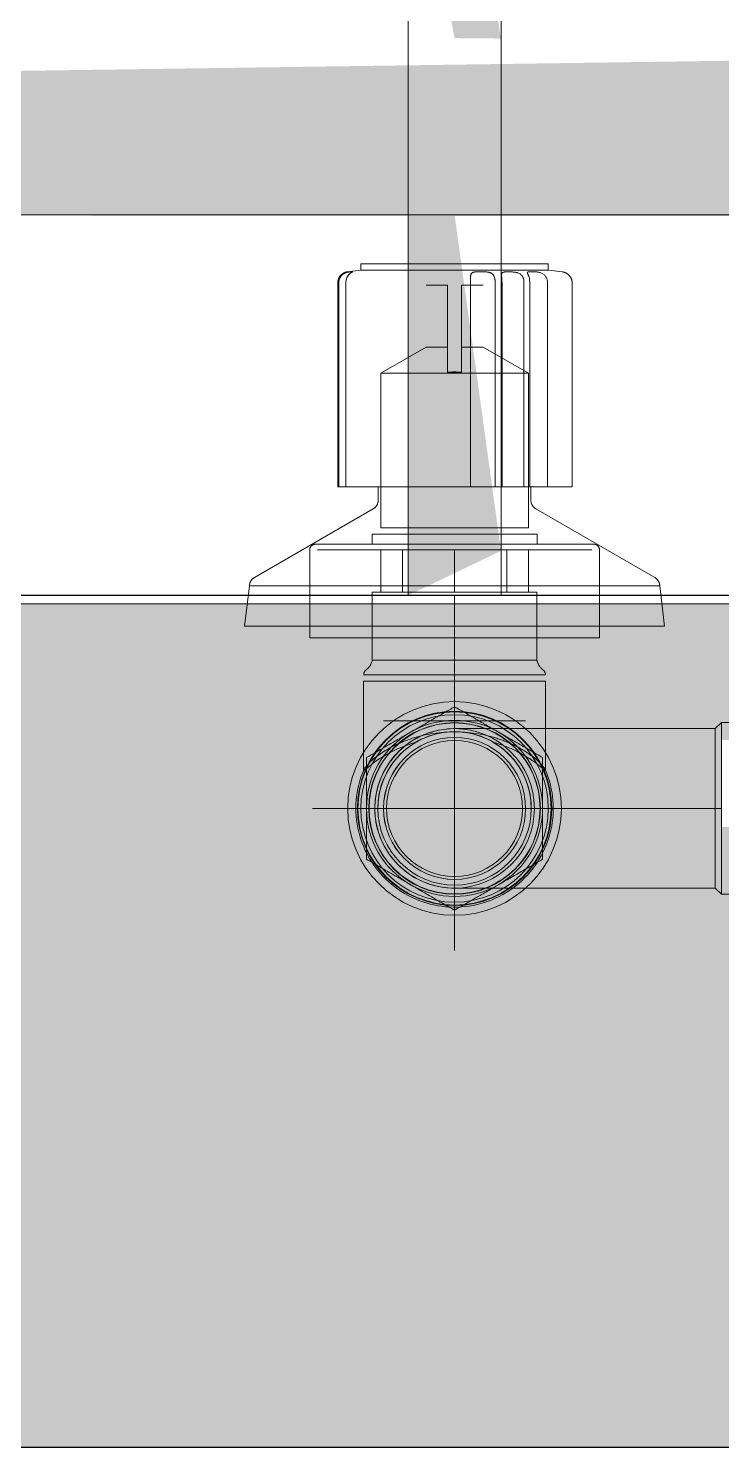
# Model space of a CAD drawing. Header units: metres. Extents: x 147 to 427, y -16 to 162.
# Drawn here: x 325.275 to 325.397, y 80.4457 to 80.6955 of the extents above; entities that cross this region are included whole.
import ezdxf

# ---------------------------------------------------------------- set-up
doc = ezdxf.new("R2010")
doc.units = ezdxf.units.M
doc.layers.add('1053_ARQ_BASE_MATADOURO_dwg', color=7, linetype='Continuous', lineweight=5, true_color=0x767676)
for name, color, linetype, lineweight in [('A-EQUIPAMENTOS', 7, 'Continuous', 5), ('A-PAREDE', 7, 'Continuous', 30), ('A-WALL', 7, 'Continuous', 9), ('A_lay', 7, 'Continuous', 5), ('P-PIPE', 7, 'Continuous', 5), ('P-PIPE-CNTR', 7, 'Continuous', 5), ('P-SANR-FIXT', 7, 'Continuous', 5)]:
    doc.layers.add(name, color=color, linetype=linetype, lineweight=lineweight)

# ---------------------------------------------------------------- blocks, each defined once
blk = doc.blocks.new('AF_Soldavel_Curva 45_90 - Standard-3640161-TÉRREO 1_20 - Dependente 1')
at = {"layer": 'P-PIPE'}
for p, q in [((157.02141, 80.5747), (157.02001, 80.5733)), ((157.02541, 80.5747), (157.02141, 80.5747)), ((157.02141, 80.5582), (157.02141, 80.5747)), ((157.02541, 80.5582), (157.02541, 80.5747)), ((157.00501, 80.5733), (157.00391, 80.57224)), ((157.00391, 80.5582), (157.00391, 80.57224)), ((157.02001, 80.5733), (157.00501, 80.5733)), ((157.00501, 80.5582), (157.00501, 80.5733)), ((157.02001, 80.5582), (157.02001, 80.5733)), ((157.00501, 80.5582), (157.00501, 80.5707)), ((157.02541, 80.5707), (157.02541, 80.5582)), ((157.00391, 80.54416), (157.00391, 80.5582)), ((157.00501, 80.5431), (157.00501, 80.5582)), ((157.00501, 80.5457), (157.00501, 80.5582)), ((157.02001, 80.5431), (157.02001, 80.5582)), ((157.02141, 80.5417), (157.02141, 80.5582)), ((157.02541, 80.5417), (157.02541, 80.5582)), ((157.02541, 80.5582), (157.02541, 80.5457)), ((157.00391, 80.54416), (157.00501, 80.5431)), ((157.00501, 80.5431), (157.02001, 80.5431)), ((157.02001, 80.5431), (157.02141, 80.5417)), ((157.02141, 80.5417), (157.02541, 80.5417))]:
    blk.add_line(p, q, dxfattribs=at)
at = {"layer": 'P-PIPE', "flags": 128}
for points in [[(156.94398, 80.5582), (156.944, 80.55876), (156.94403, 80.55932), (156.94409, 80.55988), (156.94416, 80.56043), (156.94426, 80.56099), (156.94439, 80.56153), (156.94453, 80.56208), (156.9447, 80.56261), (156.94488, 80.56314), (156.94509, 80.56366), (156.94532, 80.56418), (156.94557, 80.56468), (156.94584, 80.56517), (156.94613, 80.56565), (156.94644, 80.56612), (156.94676, 80.56658), (156.94711, 80.56702), (156.94747, 80.56745), (156.94785, 80.56787), (156.94824, 80.56827), (156.94865, 80.56865), (156.94908, 80.56902), (156.94952, 80.56937), (156.94997, 80.5697), (156.95044, 80.57001), (156.95092, 80.5703), (156.95141, 80.57058), (156.95191, 80.57083), (156.95242, 80.57107), (156.95294, 80.57128), (156.95346, 80.57148), (156.954, 80.57165), (156.95454, 80.5718), (156.95509, 80.57193), (156.95564, 80.57203), (156.95619, 80.57212), (156.95675, 80.57218), (156.95731, 80.57222), (156.95787, 80.57224), (156.95802, 80.57224)], [(156.95802, 80.57224), (156.95806, 80.57224), (156.95817, 80.57224), (156.95835, 80.57224), (156.95861, 80.57224), (156.95894, 80.57224), (156.95934, 80.57224), (156.95981, 80.57224), (156.96035, 80.57224), (156.96097, 80.57224), (156.96165, 80.57224), (156.9624, 80.57224), (156.96321, 80.57224), (156.96409, 80.57224), (156.96503, 80.57224), (156.96604, 80.57224), (156.96711, 80.57224), (156.96823, 80.57224), (156.96941, 80.57224), (156.97065, 80.57224), (156.97194, 80.57224), (156.97328, 80.57224), (156.97468, 80.57224), (156.97611, 80.57224), (156.9776, 80.57224), (156.97912, 80.57224), (156.98068, 80.57224), (156.98229, 80.57224), (156.98392, 80.57224), (156.98559, 80.57224), (156.98729, 80.57224), (156.98901, 80.57224), (156.99076, 80.57224), (156.99253, 80.57224), (156.99431, 80.57224), (156.99611, 80.57224), (156.99793, 80.57224), (156.99975, 80.57224), (157.00158, 80.57224), (157.00342, 80.57224), (157.00391, 80.57224)], [(156.95802, 80.54416), (156.95746, 80.54417), (156.9569, 80.5442), (156.95634, 80.54426), (156.95579, 80.54434), (156.95524, 80.54444), (156.95469, 80.54456), (156.95414, 80.5447), (156.95361, 80.54487), (156.95308, 80.54506), (156.95256, 80.54526), (156.95204, 80.54549), (156.95154, 80.54574), (156.95105, 80.54601), (156.95057, 80.5463), (156.9501, 80.54661), (156.94964, 80.54693), (156.9492, 80.54728), (156.94877, 80.54764), (156.94835, 80.54802), (156.94795, 80.54841), (156.94757, 80.54883), (156.9472, 80.54925), (156.94685, 80.54969), (156.94652, 80.55014), (156.94621, 80.55061), (156.94592, 80.55109), (156.94564, 80.55158), (156.94539, 80.55208), (156.94515, 80.55259), (156.94494, 80.55311), (156.94475, 80.55364), (156.94457, 80.55417), (156.94442, 80.55471), (156.9443, 80.55526), (156.94419, 80.55581), (156.9441, 80.55637), (156.94404, 80.55692), (156.944, 80.55748), (156.94399, 80.55804), (156.94398, 80.5582)], [(157.00391, 80.54416), (157.00208, 80.54416), (157.00025, 80.54416), (156.99842, 80.54416), (156.9966, 80.54416), (156.9948, 80.54416), (156.99301, 80.54416), (156.99123, 80.54416), (156.98948, 80.54416), (156.98775, 80.54416), (156.98604, 80.54416), (156.98437, 80.54416), (156.98272, 80.54416), (156.98111, 80.54416), (156.97954, 80.54416), (156.978, 80.54416), (156.97651, 80.54416), (156.97506, 80.54416), (156.97366, 80.54416), (156.9723, 80.54416), (156.971, 80.54416), (156.96974, 80.54416), (156.96855, 80.54416), (156.9674, 80.54416), (156.96632, 80.54416), (156.9653, 80.54416), (156.96434, 80.54416), (156.96344, 80.54416), (156.96261, 80.54416), (156.96184, 80.54416), (156.96114, 80.54416), (156.96051, 80.54416), (156.95995, 80.54416), (156.95946, 80.54416), (156.95904, 80.54416), (156.95869, 80.54416), (156.95842, 80.54416), (156.95821, 80.54416), (156.95808, 80.54416), (156.95803, 80.54416)]]:
    blk.add_lwpolyline(points, dxfattribs=at)
at = {"layer": 'P-PIPE'}
for radius, start, end in [(0.0165, 0, 180), (0.0165, 0, 180), (0.0151, 0, 180), (0.0151, 0, 180), (0.01404, 0, 180), (0.0125, 0, 180), (0.0125, 0, 180), (0.0165, 180, 0), (0.0165, 180, 0), (0.0151, 180, 0), (0.0151, 180, 0), (0.01404, 180, 0), (0.0125, 180, 0), (0.0125, 180, 0)]:
    blk.add_arc((156.95802, 80.5582), radius, start, end, dxfattribs=at)
blk = doc.blocks.new('AF_Registro de Pressão - Ø3_4_ _25mm_-3434113-TÉRREO 1_20 - Dependente 1')
at = {"layer": 'P-PIPE'}
for p, q in [((163.6068, 80.65429), (163.60302, 80.65429)), ((163.6068, 80.65429), (163.60302, 80.65429)), ((163.6068, 80.65429), (163.6068, 80.65234)), ((163.6068, 80.65429), (163.6068, 80.64338)), ((163.6068, 80.65429), (163.6068, 80.65232)), ((163.6068, 80.64338), (163.6068, 80.65429)), ((163.6068, 80.63899), (163.6068, 80.65234)), ((163.60923, 80.65232), (163.60923, 80.65429)), ((163.60923, 80.65429), (163.60923, 80.64338)), ((163.60923, 80.65234), (163.60923, 80.65429)), ((163.60923, 80.64338), (163.60923, 80.65429)), ((163.61303, 80.65429), (163.60923, 80.65429)), ((163.61303, 80.65429), (163.60923, 80.65429)), ((163.60923, 80.65234), (163.60923, 80.63899)), ((163.60302, 80.64338), (163.59502, 80.63879)), ((163.60302, 80.64338), (163.6068, 80.64338)), ((163.60302, 80.64338), (163.6068, 80.64338)), ((163.6068, 80.64338), (163.6068, 80.63899)), ((163.6068, 80.64338), (163.6068, 80.63897)), ((163.60923, 80.64338), (163.61303, 80.64338)), ((163.60923, 80.63899), (163.60923, 80.64338)), ((163.60923, 80.63897), (163.60923, 80.64338)), ((163.60923, 80.64338), (163.61303, 80.64338)), ((163.62102, 80.63879), (163.61303, 80.64338)), ((163.59502, 80.63879), (163.59502, 80.61159)), ((163.59502, 80.63879), (163.62102, 80.63879)), ((163.59502, 80.63879), (163.62102, 80.63879)), ((163.62102, 80.61159), (163.62102, 80.63879)), ((163.59352, 80.6105), (163.59352, 80.6087)), ((163.62253, 80.6105), (163.59352, 80.6105)), ((163.62253, 80.6105), (163.59352, 80.6105)), ((163.59502, 80.61159), (163.62102, 80.61159)), ((163.59502, 80.61159), (163.62102, 80.61159)), ((163.62253, 80.6087), (163.62253, 80.6105)), ((163.58252, 80.6077), (163.58252, 80.5922)), ((163.63215, 80.6077), (163.5839, 80.6077)), ((163.63215, 80.6077), (163.5839, 80.6077)), ((163.62253, 80.6087), (163.59352, 80.6087)), ((163.62253, 80.6087), (163.59352, 80.6087)), ((163.59502, 80.6077), (163.59883, 80.6077)), ((163.59502, 80.60029), (163.59502, 80.6077)), ((163.59883, 80.6077), (163.60802, 80.6077)), ((163.59883, 80.6077), (163.59883, 80.60029)), ((163.59883, 80.60029), (163.59883, 80.6077)), ((163.60802, 80.6077), (163.61722, 80.6077)), ((163.60802, 80.60029), (163.60802, 80.6077)), ((163.60802, 80.60029), (163.60802, 80.6077)), ((163.61722, 80.6077), (163.62102, 80.6077)), ((163.61722, 80.60029), (163.61722, 80.6077)), ((163.61722, 80.60029), (163.61722, 80.6077)), ((163.62102, 80.60029), (163.62102, 80.6077)), ((163.63353, 80.5922), (163.63353, 80.6077)), ((163.59352, 80.60029), (163.59352, 80.58829)), ((163.62252, 80.60029), (163.59352, 80.60029)), ((163.62252, 80.60029), (163.59352, 80.60029)), ((163.59883, 80.60029), (163.59502, 80.60029)), ((163.60802, 80.60029), (163.59883, 80.60029)), ((163.61722, 80.60029), (163.60802, 80.60029)), ((163.62102, 80.60029), (163.61722, 80.60029)), ((163.62252, 80.58829), (163.62252, 80.60029)), ((163.58252, 80.5922), (163.63353, 80.5922)), ((163.58252, 80.5922), (163.63353, 80.5922)), ((163.63215, 80.5922), (163.5839, 80.5922)), ((163.63215, 80.5922), (163.5839, 80.5922)), ((163.59352, 80.58829), (163.62252, 80.58829)), ((163.59352, 80.58829), (163.62252, 80.58829)), ((163.59202, 80.5857), (163.62402, 80.5857)), ((163.59202, 80.5857), (163.62402, 80.5857)), ((163.59202, 80.5846), (163.59202, 80.57003)), ((163.62402, 80.5846), (163.59202, 80.5846)), ((163.62402, 80.5846), (163.59202, 80.5846)), ((163.62402, 80.57003), (163.62402, 80.5846)), ((163.59202, 80.57003), (163.59202, 80.56894)), ((163.62402, 80.56894), (163.62402, 80.57003))]:
    blk.add_line(p, q, dxfattribs=at)
at = {"layer": 'P-PIPE', "flags": 128}
for points in [[(163.58252, 80.6077), (163.58252, 80.60774), (163.58253, 80.60778), (163.58253, 80.60782), (163.58254, 80.60786), (163.58254, 80.6079), (163.58255, 80.60793), (163.58256, 80.60797), (163.58257, 80.60801), (163.58259, 80.60805), (163.5826, 80.60809), (163.58262, 80.60812), (163.58264, 80.60816), (163.58266, 80.60819), (163.58268, 80.60823), (163.5827, 80.60826), (163.58272, 80.6083), (163.58275, 80.60833), (163.58277, 80.60836), (163.5828, 80.60839), (163.58283, 80.60842), (163.58286, 80.60844), (163.58289, 80.60847), (163.58292, 80.60849), (163.58295, 80.60852), (163.58298, 80.60854), (163.58302, 80.60856), (163.58305, 80.60858), (163.58309, 80.6086), (163.58313, 80.60862), (163.58316, 80.60863), (163.5832, 80.60865), (163.58324, 80.60866), (163.58328, 80.60867), (163.58332, 80.60868), (163.58336, 80.60869), (163.5834, 80.60869), (163.58344, 80.6087), (163.58348, 80.6087), (163.58352, 80.6087)], [(163.6325, 80.6087), (163.63244, 80.6087), (163.63235, 80.6087), (163.63221, 80.6087), (163.63203, 80.6087), (163.63182, 80.6087), (163.63157, 80.6087), (163.63128, 80.6087), (163.63095, 80.6087), (163.63059, 80.6087), (163.63019, 80.6087), (163.62975, 80.6087), (163.62928, 80.6087), (163.62878, 80.6087), (163.62824, 80.6087), (163.62767, 80.6087), (163.62707, 80.6087), (163.62644, 80.6087), (163.62578, 80.6087), (163.62509, 80.6087), (163.62438, 80.6087), (163.62363, 80.6087), (163.62287, 80.6087), (163.62207, 80.6087), (163.62126, 80.6087), (163.62043, 80.6087), (163.61957, 80.6087), (163.6187, 80.6087), (163.61781, 80.6087), (163.6169, 80.6087), (163.61598, 80.6087), (163.61505, 80.6087), (163.6141, 80.6087), (163.61315, 80.6087), (163.61219, 80.6087), (163.61122, 80.6087), (163.61025, 80.6087), (163.60927, 80.6087), (163.60829, 80.6087), (163.60731, 80.6087), (163.60633, 80.6087), (163.60535, 80.6087), (163.60438, 80.6087), (163.60342, 80.6087), (163.60246, 80.6087), (163.60151, 80.6087), (163.60057, 80.6087), (163.59964, 80.6087), (163.59873, 80.6087), (163.59783, 80.6087), (163.59695, 80.6087), (163.59608, 80.6087), (163.59524, 80.6087), (163.59441, 80.6087), (163.59361, 80.6087), (163.59283, 80.6087), (163.59207, 80.6087), (163.59134, 80.6087), (163.59064, 80.6087), (163.58996, 80.6087), (163.58931, 80.6087), (163.5887, 80.6087), (163.58811, 80.6087), (163.58755, 80.6087), (163.58703, 80.6087), (163.58654, 80.6087), (163.58609, 80.6087), (163.58567, 80.6087), (163.58529, 80.6087), (163.58494, 80.6087), (163.58463, 80.6087), (163.58436, 80.6087), (163.58413, 80.6087), (163.58393, 80.6087), (163.58377, 80.6087), (163.58365, 80.6087), (163.58357, 80.6087), (163.58353, 80.6087)], [(163.58355, 80.6087), (163.58361, 80.6087), (163.5837, 80.6087), (163.58384, 80.6087), (163.58401, 80.6087), (163.58423, 80.6087), (163.58448, 80.6087), (163.58477, 80.6087), (163.5851, 80.6087), (163.58546, 80.6087), (163.58586, 80.6087), (163.5863, 80.6087), (163.58676, 80.6087), (163.58727, 80.6087), (163.58781, 80.6087), (163.58837, 80.6087), (163.58898, 80.6087), (163.58961, 80.6087), (163.59027, 80.6087), (163.59096, 80.6087), (163.59167, 80.6087), (163.59242, 80.6087), (163.59318, 80.6087), (163.59397, 80.6087), (163.59479, 80.6087), (163.59562, 80.6087), (163.59648, 80.6087), (163.59735, 80.6087), (163.59824, 80.6087), (163.59915, 80.6087), (163.60007, 80.6087), (163.601, 80.6087), (163.60194, 80.6087), (163.6029, 80.6087), (163.60386, 80.6087), (163.60483, 80.6087), (163.6058, 80.6087), (163.60678, 80.6087), (163.60776, 80.6087), (163.60874, 80.6087), (163.60972, 80.6087), (163.61069, 80.6087), (163.61167, 80.6087), (163.61263, 80.6087), (163.61359, 80.6087), (163.61454, 80.6087), (163.61548, 80.6087), (163.61641, 80.6087), (163.61732, 80.6087), (163.61822, 80.6087), (163.6191, 80.6087), (163.61997, 80.6087), (163.62081, 80.6087), (163.62164, 80.6087), (163.62244, 80.6087), (163.62322, 80.6087), (163.62398, 80.6087), (163.62471, 80.6087), (163.62541, 80.6087), (163.62609, 80.6087), (163.62674, 80.6087), (163.62735, 80.6087), (163.62794, 80.6087), (163.62849, 80.6087), (163.62902, 80.6087), (163.6295, 80.6087), (163.62996, 80.6087), (163.63038, 80.6087), (163.63076, 80.6087), (163.63111, 80.6087), (163.63142, 80.6087), (163.63169, 80.6087), (163.63192, 80.6087), (163.63212, 80.6087), (163.63228, 80.6087), (163.6324, 80.6087), (163.63248, 80.6087), (163.63252, 80.6087)], [(163.63252, 80.6087), (163.63256, 80.6087), (163.6326, 80.6087), (163.63264, 80.60869), (163.63268, 80.60869), (163.63272, 80.60868), (163.63276, 80.60867), (163.6328, 80.60866), (163.63284, 80.60865), (163.63288, 80.60864), (163.63291, 80.60862), (163.63295, 80.6086), (163.63299, 80.60859), (163.63302, 80.60857), (163.63306, 80.60855), (163.63309, 80.60852), (163.63312, 80.6085), (163.63315, 80.60848), (163.63318, 80.60845), (163.63321, 80.60842), (163.63324, 80.6084), (163.63327, 80.60837), (163.6333, 80.60834), (163.63332, 80.6083), (163.63334, 80.60827), (163.63337, 80.60824), (163.63339, 80.6082), (163.63341, 80.60817), (163.63343, 80.60813), (163.63344, 80.6081), (163.63346, 80.60806), (163.63347, 80.60802), (163.63348, 80.60798), (163.63349, 80.60795), (163.6335, 80.60791), (163.63351, 80.60787), (163.63352, 80.60783), (163.63352, 80.60779), (163.63352, 80.60775), (163.63353, 80.60771)], [(163.59249, 80.58662), (163.59257, 80.58669), (163.59265, 80.58676), (163.59273, 80.58683), (163.59281, 80.58691), (163.59288, 80.58698), (163.59295, 80.58707), (163.59302, 80.58715), (163.59308, 80.58724), (163.59314, 80.58733), (163.5932, 80.58742), (163.59325, 80.58752), (163.5933, 80.58761), (163.59335, 80.58771), (163.59339, 80.58781), (163.59342, 80.58791), (163.59346, 80.58801), (163.59349, 80.58812), (163.59351, 80.58822), (163.59352, 80.58829)], [(163.62252, 80.58829), (163.62255, 80.58819), (163.62257, 80.58808), (163.6226, 80.58798), (163.62264, 80.58788), (163.62267, 80.58778), (163.62272, 80.58768), (163.62276, 80.58758), (163.62281, 80.58748), (163.62287, 80.58739), (163.62292, 80.5873), (163.62299, 80.58721), (163.62305, 80.58712), (163.62312, 80.58704), (163.62319, 80.58696), (163.62326, 80.58688), (163.62334, 80.5868), (163.62342, 80.58673), (163.62351, 80.58666), (163.62356, 80.58662)], [(163.59202, 80.5857), (163.59203, 80.58574), (163.59203, 80.58579), (163.59203, 80.58583), (163.59204, 80.58588), (163.59205, 80.58593), (163.59206, 80.58597), (163.59207, 80.58601), (163.59208, 80.58606), (163.5921, 80.5861), (163.59212, 80.58615), (163.59213, 80.58619), (163.59216, 80.58623), (163.59218, 80.58627), (163.5922, 80.58631), (163.59223, 80.58635), (163.59225, 80.58639), (163.59228, 80.58642), (163.59231, 80.58646), (163.59234, 80.58649), (163.59237, 80.58652), (163.59241, 80.58656), (163.59244, 80.58659), (163.59248, 80.58661)], [(163.62356, 80.58662), (163.6236, 80.58659), (163.62363, 80.58656), (163.62367, 80.58653), (163.6237, 80.5865), (163.62373, 80.58646), (163.62376, 80.58643), (163.62379, 80.58639), (163.62382, 80.58636), (163.62384, 80.58632), (163.62387, 80.58628), (163.62389, 80.58624), (163.62391, 80.5862), (163.62393, 80.58615), (163.62395, 80.58611), (163.62396, 80.58607), (163.62398, 80.58602), (163.62399, 80.58598), (163.624, 80.58593), (163.62401, 80.58589), (163.62402, 80.58584), (163.62402, 80.5858), (163.62402, 80.58575), (163.62402, 80.58571)], [(163.59204, 80.569), (163.59179, 80.56836), (163.59155, 80.56771), (163.59134, 80.56704), (163.59116, 80.56637), (163.59101, 80.56569), (163.59088, 80.56501), (163.59079, 80.56432), (163.59071, 80.56363), (163.59067, 80.56294), (163.59065, 80.56224), (163.59065, 80.5622)], [(163.62539, 80.5622), (163.62538, 80.56289), (163.62534, 80.56358), (163.62527, 80.56428), (163.62517, 80.56496), (163.62505, 80.56565), (163.6249, 80.56633), (163.62472, 80.567), (163.62451, 80.56766), (163.62428, 80.56832), (163.62402, 80.56896), (163.624, 80.569)], [(163.59065, 80.5622), (163.59067, 80.5615), (163.59071, 80.56081), (163.59078, 80.56012), (163.59088, 80.55943), (163.591, 80.55875), (163.59115, 80.55807), (163.59133, 80.5574), (163.59154, 80.55673), (163.59177, 80.55608), (163.59203, 80.55543), (163.59231, 80.5548), (163.59262, 80.55418), (163.59295, 80.55357), (163.59331, 80.55297), (163.59369, 80.55239), (163.59409, 80.55182), (163.59452, 80.55127), (163.59497, 80.55074), (163.59543, 80.55023), (163.59592, 80.54974), (163.59643, 80.54926), (163.59696, 80.54881), (163.5975, 80.54838), (163.59806, 80.54797), (163.59864, 80.54758), (163.59923, 80.54722), (163.59984, 80.54688), (163.60046, 80.54656), (163.60109, 80.54627), (163.60173, 80.54601), (163.60238, 80.54577), (163.60304, 80.54556), (163.60371, 80.54537), (163.60439, 80.54521), (163.60507, 80.54508), (163.60576, 80.54497), (163.60645, 80.5449), (163.60714, 80.54485), (163.60784, 80.54483), (163.60853, 80.54483), (163.60923, 80.54487), (163.60992, 80.54493), (163.61061, 80.54502), (163.61129, 80.54514), (163.61197, 80.54528), (163.61264, 80.54545), (163.61331, 80.54565), (163.61397, 80.54587), (163.61462, 80.54613), (163.61525, 80.5464), (163.61588, 80.5467), (163.61649, 80.54703), (163.61709, 80.54738), (163.61768, 80.54776), (163.61825, 80.54815), (163.6188, 80.54857), (163.61934, 80.54901), (163.61985, 80.54948), (163.62035, 80.54996), (163.62083, 80.55046), (163.62129, 80.55099), (163.62173, 80.55152), (163.62215, 80.55208), (163.62254, 80.55265), (163.62291, 80.55324), (163.62325, 80.55384), (163.62358, 80.55446), (163.62387, 80.55509), (163.62415, 80.55573), (163.62439, 80.55638), (163.62461, 80.55704), (163.6248, 80.5577), (163.62497, 80.55838), (163.62511, 80.55906), (163.62522, 80.55974), (163.62531, 80.56043), (163.62536, 80.56113), (163.62539, 80.56182), (163.62539, 80.5622)]]:
    blk.add_lwpolyline(points, dxfattribs=at)
at = {"layer": 'P-PIPE'}
for radius, start, end in [(0.01506, 0, 180), (0.0155, 60, 120), (0.0155, 120, 180), (0.0135, 0, 180), (0.0135, 0, 180), (0.0135, 0, 180), (0.0135, 93.3973, 180), (0.0125, 0, 180), (0.0125, 0, 180), (0.0125, 0, 180), (0.0135, 0, 86.6027), (0.0155, 0, 60), (0.0135, 120.0662, 180), (0.01197, 0, 180), (0.0135, 0, 59.9338), (0.0155, 180, 240), (0.01506, 180, 0), (0.0135, 180, 0), (0.0135, 180, 0), (0.0135, 180, 0), (0.0135, 180, 0), (0.0135, 180, 0), (0.0125, 180, 0), (0.0125, 180, 0), (0.0125, 180, 0), (0.01197, 180, 0), (0.0155, 300, 0), (0.0155, 240, 300)]:
    blk.add_arc((163.60802, 80.5622), radius, start, end, dxfattribs=at)
for points in [[(163.60923, 80.63899), (163.60882, 80.63901), (163.60801, 80.63903), (163.6072, 80.63901), (163.6068, 80.63899)], [(163.6068, 80.63897), (163.6072, 80.63899), (163.60801, 80.63901), (163.60882, 80.63899), (163.60923, 80.63897)], [(163.60722, 80.57567), (163.60749, 80.57569), (163.60802, 80.5757), (163.60856, 80.57569), (163.60882, 80.57567)], [(163.60126, 80.57388), (163.60069, 80.5737), (163.59959, 80.57334), (163.59806, 80.57274), (163.59668, 80.57206), (163.59546, 80.57135), (163.59439, 80.57069), (163.5938, 80.57025), (163.59354, 80.57003)], [(163.62251, 80.57003), (163.62225, 80.57025), (163.62166, 80.57069), (163.62059, 80.57135), (163.61937, 80.57206), (163.61799, 80.57274), (163.61646, 80.57334), (163.61536, 80.5737), (163.61479, 80.57388)], [(163.59354, 80.57003), (163.59306, 80.56963), (163.5923, 80.56904), (163.59202, 80.56889), (163.59202, 80.56894)], [(163.59202, 80.56894), (163.59202, 80.56901), (163.59217, 80.56926), (163.59259, 80.56974), (163.59286, 80.57003)], [(163.62402, 80.56894), (163.62402, 80.56889), (163.62375, 80.56904), (163.62299, 80.56963), (163.62251, 80.57003)], [(163.62319, 80.57003), (163.62346, 80.56974), (163.62388, 80.56926), (163.62402, 80.56901), (163.62402, 80.56894)]]:
    blk.add_open_spline(points, degree=3, dxfattribs=at)
for points, knots in [([(163.59252, 80.57115), (163.59314, 80.5715), (163.59407, 80.57204), (163.59533, 80.57277), (163.59661, 80.5735), (163.59825, 80.57445), (163.60023, 80.57559), (163.60192, 80.57657), (163.60328, 80.57735), (163.60427, 80.57792), (163.60523, 80.57848), (163.6065, 80.57921), (163.60742, 80.57974), (163.60802, 80.58009)], [0, 0, 0, 0, 0.125, 0.1875, 0.25, 0.375, 0.5, 0.625, 0.6875, 0.75, 0.8125, 0.875, 1, 1, 1, 1]), ([(163.60802, 80.58009), (163.60863, 80.57974), (163.60955, 80.57921), (163.61082, 80.57848), (163.61178, 80.57792), (163.61277, 80.57735), (163.61413, 80.57657), (163.61582, 80.57559), (163.6178, 80.57445), (163.61944, 80.5735), (163.62072, 80.57277), (163.62198, 80.57204), (163.62291, 80.5715), (163.62352, 80.57115)], [0, 0, 0, 0, 0.125, 0.1875, 0.25, 0.3125, 0.375, 0.5, 0.625, 0.75, 0.8125, 0.875, 1, 1, 1, 1]), ([(163.59286, 80.57003), (163.59306, 80.57026), (163.59353, 80.57073), (163.59428, 80.57132), (163.59497, 80.57181), (163.59553, 80.57219), (163.59613, 80.57257), (163.59677, 80.57293), (163.59746, 80.57328), (163.59819, 80.57363), (163.59896, 80.57396), (163.60003, 80.57436), (163.60146, 80.57482), (163.60391, 80.57541), (163.60588, 80.57562), (163.60722, 80.57567)], [-1, -1, -1, -1, -0.9, -0.8, -0.75, -0.7, -0.65, -0.6, -0.55, -0.5, -0.45, -0.4, -0.3, -0.2, 0, 0, 0, 0]), ([(163.60126, 80.57388), (163.60205, 80.57434), (163.60373, 80.57509), (163.60632, 80.57567), (163.6084, 80.57572), (163.60984, 80.57559), (163.61198, 80.5752), (163.61361, 80.57458), (163.61479, 80.57388)], [0, 0, 0, 0, 0.2, 0.4, 0.55, 0.625, 0.7, 1, 1, 1, 1]), ([(163.60882, 80.57567), (163.61017, 80.57562), (163.61214, 80.5754), (163.61428, 80.5749), (163.61545, 80.57454), (163.61629, 80.57427), (163.61709, 80.57396), (163.61786, 80.57363), (163.61859, 80.57328), (163.61927, 80.57293), (163.61992, 80.57257), (163.62052, 80.57219), (163.62108, 80.57181), (163.62177, 80.57132), (163.62252, 80.57073), (163.62299, 80.57026), (163.62319, 80.57003)], [-1, -1, -1, -1, -0.8, -0.7, -0.65, -0.6, -0.55, -0.5, -0.45, -0.4, -0.35, -0.3, -0.25, -0.2, -0.1, 0, 0, 0, 0]), ([(163.59252, 80.5622), (163.59252, 80.56271), (163.59252, 80.56373), (163.59252, 80.56525), (163.59252, 80.56679), (163.59252, 80.56806), (163.59252, 80.56903), (163.59252, 80.56999), (163.59252, 80.57069), (163.59252, 80.57115)], [0, 0, 0, 0, 0.166667, 0.333333, 0.5, 0.666667, 0.75, 0.833333, 1, 1, 1, 1]), ([(163.62352, 80.57115), (163.62352, 80.57069), (163.62352, 80.56999), (163.62352, 80.56903), (163.62352, 80.56806), (163.62352, 80.56679), (163.62352, 80.56525), (163.62352, 80.56373), (163.62352, 80.56271), (163.62352, 80.5622)], [0, 0, 0, 0, 0.166667, 0.25, 0.333333, 0.5, 0.666667, 0.833333, 1, 1, 1, 1]), ([(163.59252, 80.55325), (163.59252, 80.55371), (163.59252, 80.5544), (163.59252, 80.55536), (163.59252, 80.55633), (163.59252, 80.5576), (163.59252, 80.55914), (163.59252, 80.56066), (163.59252, 80.56169), (163.59252, 80.5622)], [0, 0, 0, 0, 0.166667, 0.25, 0.333333, 0.5, 0.666667, 0.833333, 1, 1, 1, 1]), ([(163.62352, 80.5622), (163.62352, 80.56169), (163.62352, 80.56066), (163.62352, 80.55914), (163.62352, 80.5576), (163.62352, 80.55633), (163.62352, 80.55536), (163.62352, 80.5544), (163.62352, 80.55371), (163.62352, 80.55325)], [0, 0, 0, 0, 0.166667, 0.333333, 0.5, 0.666667, 0.75, 0.833333, 1, 1, 1, 1]), ([(163.60802, 80.5443), (163.60741, 80.54465), (163.60648, 80.54519), (163.60522, 80.54592), (163.60394, 80.54666), (163.6023, 80.5476), (163.60032, 80.54875), (163.59863, 80.54973), (163.59727, 80.55051), (163.59628, 80.55108), (163.59532, 80.55163), (163.59405, 80.55236), (163.59313, 80.5529), (163.59252, 80.55325)], [0, 0, 0, 0, 0.125, 0.1875, 0.25, 0.375, 0.5, 0.625, 0.6875, 0.75, 0.8125, 0.875, 1, 1, 1, 1]), ([(163.62352, 80.55325), (163.62291, 80.55289), (163.62198, 80.55236), (163.62072, 80.55163), (163.61944, 80.55089), (163.6178, 80.54994), (163.61582, 80.5488), (163.61413, 80.54782), (163.61277, 80.54704), (163.61178, 80.54647), (163.61082, 80.54591), (163.60955, 80.54518), (163.60863, 80.54465), (163.60802, 80.5443)], [0, 0, 0, 0, 0.125, 0.1875, 0.25, 0.375, 0.5, 0.625, 0.6875, 0.75, 0.8125, 0.875, 1, 1, 1, 1])]:
    blk.add_open_spline(points, degree=3, knots=knots, dxfattribs=at)
at = {"layer": 'P-SANR-FIXT'}
for p, q in [((163.59154, 80.65804), (163.59154, 80.65695)), ((163.60802, 80.65804), (163.59154, 80.65804)), ((163.62451, 80.65804), (163.60802, 80.65804)), ((163.62451, 80.65695), (163.62451, 80.65804)), ((163.58746, 80.65382), (163.58746, 80.65472)), ((163.58746, 80.65472), (163.58746, 80.65382)), ((163.58764, 80.65472), (163.58764, 80.65382)), ((163.58764, 80.65382), (163.58764, 80.65472)), ((163.58888, 80.65382), (163.58888, 80.65472)), ((163.58888, 80.65472), (163.58888, 80.65382)), ((163.58915, 80.65664), (163.59154, 80.65695)), ((163.59154, 80.65695), (163.60802, 80.65695)), ((163.60802, 80.65695), (163.62451, 80.65695)), ((163.61082, 80.65472), (163.61082, 80.65382)), ((163.61082, 80.65382), (163.61082, 80.65472)), ((163.61516, 80.65472), (163.61516, 80.65382)), ((163.61516, 80.65382), (163.61516, 80.65472)), ((163.61637, 80.65382), (163.61637, 80.65472)), ((163.61637, 80.65472), (163.61637, 80.65382)), ((163.62024, 80.65472), (163.62024, 80.65382)), ((163.62024, 80.65382), (163.62024, 80.65472)), ((163.62127, 80.65382), (163.62127, 80.65472)), ((163.62127, 80.65472), (163.62127, 80.65382)), ((163.62438, 80.65472), (163.62438, 80.65382)), ((163.62438, 80.65382), (163.62438, 80.65472)), ((163.62451, 80.65695), (163.62706, 80.65662)), ((163.62871, 80.65382), (163.62871, 80.65472)), ((163.58746, 80.65382), (163.58746, 80.61882)), ((163.58746, 80.61882), (163.58746, 80.65382)), ((163.58764, 80.61882), (163.58764, 80.65382)), ((163.58764, 80.65382), (163.58764, 80.61882)), ((163.58888, 80.61882), (163.58888, 80.65382)), ((163.58888, 80.65382), (163.58888, 80.61882)), ((163.61082, 80.65382), (163.61082, 80.61882)), ((163.61082, 80.61882), (163.61082, 80.65382)), ((163.61516, 80.61882), (163.61516, 80.65382)), ((163.61516, 80.65382), (163.61516, 80.61882)), ((163.61637, 80.65382), (163.61637, 80.61882)), ((163.61637, 80.61882), (163.61637, 80.65382)), ((163.62024, 80.61882), (163.62024, 80.65382)), ((163.62024, 80.65382), (163.62024, 80.61882)), ((163.62127, 80.65382), (163.62127, 80.61882)), ((163.62127, 80.61882), (163.62127, 80.65382)), ((163.62438, 80.61882), (163.62438, 80.65382)), ((163.62438, 80.65382), (163.62438, 80.61882)), ((163.62871, 80.61882), (163.62871, 80.65382)), ((163.58746, 80.61882), (163.58764, 80.61882)), ((163.58915, 80.61882), (163.58746, 80.61882)), ((163.58746, 80.61882), (163.58764, 80.61882)), ((163.59009, 80.61882), (163.58764, 80.61882)), ((163.59014, 80.61882), (163.58764, 80.61882)), ((163.58888, 80.61882), (163.60802, 80.61882)), ((163.59008, 80.61882), (163.58888, 80.61882)), ((163.59012, 80.61882), (163.58888, 80.61882)), ((163.58888, 80.61882), (163.60802, 80.61882)), ((163.5946, 80.61882), (163.5946, 80.61647)), ((163.60802, 80.61882), (163.5946, 80.61882)), ((163.60802, 80.61882), (163.61082, 80.61882)), ((163.60802, 80.61882), (163.61082, 80.61882)), ((163.62145, 80.61882), (163.60802, 80.61882)), ((163.61516, 80.61882), (163.61082, 80.61882)), ((163.61516, 80.61882), (163.61082, 80.61882)), ((163.61516, 80.61882), (163.61637, 80.61882)), ((163.61516, 80.61882), (163.61637, 80.61882)), ((163.61637, 80.61882), (163.6163, 80.61882)), ((163.62024, 80.61882), (163.6163, 80.61882)), ((163.62024, 80.61882), (163.6163, 80.61882)), ((163.61637, 80.61882), (163.6163, 80.61882)), ((163.62024, 80.61882), (163.62127, 80.61882)), ((163.62024, 80.61882), (163.62127, 80.61882)), ((163.62127, 80.61882), (163.62086, 80.61882)), ((163.62127, 80.61882), (163.62086, 80.61882)), ((163.62438, 80.61882), (163.62087, 80.61882)), ((163.62438, 80.61882), (163.62087, 80.61882)), ((163.62145, 80.61647), (163.62145, 80.61882)), ((163.62438, 80.61882), (163.62871, 80.61882)), ((163.5937, 80.61492), (163.5728, 80.60285)), ((163.64325, 80.60285), (163.62235, 80.61492)), ((163.57191, 80.60139), (163.57106, 80.59429)), ((163.57191, 80.60139), (163.60802, 80.60139)), ((163.60802, 80.60139), (163.64414, 80.60139)), ((163.64498, 80.59429), (163.64414, 80.60139)), ((163.60802, 80.59429), (163.57106, 80.59429)), ((163.64498, 80.59429), (163.60802, 80.59429))]:
    blk.add_line(p, q, dxfattribs=at)
at = {"layer": 'P-SANR-FIXT', "flags": 128}
for points in [[(163.62706, 80.65662), (163.62714, 80.65661), (163.62721, 80.65659), (163.62729, 80.65657), (163.62736, 80.65655), (163.62743, 80.65653), (163.62751, 80.6565), (163.62758, 80.65647), (163.62765, 80.65643), (163.62771, 80.6564), (163.62778, 80.65636), (163.62785, 80.65632), (163.62791, 80.65628), (163.62797, 80.65623), (163.62803, 80.65618), (163.62809, 80.65613), (163.62814, 80.65608), (163.6282, 80.65602), (163.62825, 80.65596), (163.6283, 80.6559), (163.62834, 80.65584), (163.62839, 80.65578), (163.62843, 80.65572), (163.62847, 80.65565), (163.6285, 80.65558), (163.62854, 80.65551), (163.62857, 80.65544), (163.62859, 80.65537), (163.62862, 80.6553), (163.62864, 80.65522), (163.62866, 80.65515), (163.62867, 80.65507), (163.62869, 80.655), (163.6287, 80.65492), (163.6287, 80.65484), (163.62871, 80.65477), (163.62871, 80.65472)], [(163.5937, 80.61492), (163.59376, 80.61496), (163.59382, 80.615), (163.59388, 80.61504), (163.59394, 80.61508), (163.59399, 80.61513), (163.59404, 80.61518), (163.59409, 80.61523), (163.59414, 80.61528), (163.59419, 80.61534), (163.59423, 80.61539), (163.59428, 80.61545), (163.59432, 80.61551), (163.59435, 80.61557), (163.59439, 80.61563), (163.59442, 80.6157), (163.59445, 80.61576), (163.59448, 80.61583), (163.5945, 80.6159), (163.59452, 80.61596), (163.59454, 80.61603), (163.59456, 80.6161), (163.59457, 80.61617), (163.59458, 80.61624), (163.59459, 80.61632), (163.59459, 80.61639), (163.5946, 80.61646)], [(163.62145, 80.61647), (163.62145, 80.6164), (163.62146, 80.61633), (163.62147, 80.61626), (163.62148, 80.61619), (163.62149, 80.61612), (163.6215, 80.61605), (163.62152, 80.61598), (163.62154, 80.61591), (163.62157, 80.61584), (163.62159, 80.61577), (163.62162, 80.61571), (163.62166, 80.61565), (163.62169, 80.61558), (163.62173, 80.61552), (163.62177, 80.61546), (163.62181, 80.6154), (163.62185, 80.61535), (163.6219, 80.61529), (163.62195, 80.61524), (163.622, 80.61519), (163.62205, 80.61514), (163.6221, 80.61509), (163.62216, 80.61505), (163.62222, 80.61501), (163.62228, 80.61497), (163.62234, 80.61493)], [(163.57191, 80.60139), (163.57192, 80.60146), (163.57192, 80.60153), (163.57193, 80.6016), (163.57195, 80.60167), (163.57196, 80.60174), (163.57198, 80.60181), (163.572, 80.60188), (163.57203, 80.60194), (163.57205, 80.60201), (163.57208, 80.60207), (163.57211, 80.60214), (163.57215, 80.6022), (163.57218, 80.60226), (163.57222, 80.60232), (163.57226, 80.60238), (163.57231, 80.60243), (163.57235, 80.60249), (163.5724, 80.60254), (163.57245, 80.60259), (163.5725, 80.60264), (163.57256, 80.60269), (163.57261, 80.60273), (163.57267, 80.60277), (163.57273, 80.60281), (163.57279, 80.60285)], [(163.64325, 80.60285), (163.64331, 80.60282), (163.64337, 80.60278), (163.64343, 80.60274), (163.64348, 80.60269), (163.64354, 80.60265), (163.64359, 80.6026), (163.64364, 80.60255), (163.64369, 80.6025), (163.64374, 80.60244), (163.64378, 80.60239), (163.64382, 80.60233), (163.64386, 80.60227), (163.6439, 80.60221), (163.64393, 80.60215), (163.64396, 80.60208), (163.64399, 80.60202), (163.64402, 80.60195), (163.64404, 80.60189), (163.64406, 80.60182), (163.64408, 80.60175), (163.6441, 80.60168), (163.64411, 80.60161), (163.64412, 80.60154), (163.64413, 80.60147), (163.64414, 80.6014)]]:
    blk.add_lwpolyline(points, dxfattribs=at)
at = {"layer": 'P-SANR-FIXT'}
for points, knots in [([(163.58901, 80.65662), (163.58898, 80.65662), (163.58892, 80.6566), (163.58881, 80.65657), (163.58869, 80.65653), (163.58857, 80.65649), (163.58842, 80.65641), (163.58824, 80.6563), (163.58806, 80.65614), (163.58789, 80.65596), (163.58775, 80.65575), (163.58765, 80.65555), (163.58751, 80.65523), (163.58746, 80.65495), (163.58746, 80.65472)], [0, 0, 0, 0, 0.071429, 0.142857, 0.214286, 0.267857, 0.321429, 0.428571, 0.5, 0.571429, 0.678571, 0.732143, 0.785714, 1, 1, 1, 1]), ([(163.58746, 80.65472), (163.58746, 80.65487), (163.5875, 80.65518), (163.58766, 80.65561), (163.58787, 80.65593), (163.58806, 80.65614), (163.58824, 80.6563), (163.58842, 80.65641), (163.58857, 80.65649), (163.58868, 80.65653), (163.58877, 80.65656), (163.58889, 80.6566), (163.58896, 80.65661), (163.58901, 80.65662)], [0, 0, 0, 0, 0.142857, 0.285714, 0.428571, 0.5, 0.571429, 0.678571, 0.732143, 0.785714, 0.839286, 0.892857, 1, 1, 1, 1]), ([(163.58764, 80.65472), (163.58764, 80.65489), (163.58769, 80.65522), (163.58789, 80.6557), (163.58815, 80.65603), (163.58841, 80.65624), (163.58862, 80.65638), (163.58884, 80.65647), (163.58906, 80.65655), (163.58926, 80.6566), (163.58939, 80.65661), (163.58945, 80.65662)], [0, 0, 0, 0, 0.166667, 0.333333, 0.5, 0.583333, 0.666667, 0.75, 0.833333, 0.916667, 1, 1, 1, 1]), ([(163.58946, 80.65662), (163.58941, 80.65661), (163.58931, 80.6566), (163.58914, 80.65656), (163.58896, 80.65651), (163.58877, 80.65644), (163.58858, 80.65635), (163.58834, 80.65619), (163.58802, 80.6559), (163.58772, 80.65538), (163.58764, 80.65494), (163.58764, 80.65472)], [0, 0, 0, 0, 0.071429, 0.142857, 0.214286, 0.285714, 0.357143, 0.428571, 0.571429, 0.785714, 1, 1, 1, 1]), ([(163.58888, 80.65472), (163.58888, 80.65487), (163.58891, 80.65516), (163.58904, 80.65557), (163.58921, 80.65588), (163.58936, 80.65609), (163.58951, 80.65626), (163.58964, 80.65637), (163.58975, 80.65646), (163.58983, 80.65651), (163.5899, 80.65655), (163.58998, 80.65659), (163.59003, 80.65661), (163.59005, 80.65662)], [0, 0, 0, 0, 0.142857, 0.285714, 0.428571, 0.5, 0.571429, 0.678571, 0.732143, 0.785714, 0.839286, 0.892857, 1, 1, 1, 1]), ([(163.59007, 80.65662), (163.59005, 80.65661), (163.59, 80.6566), (163.5899, 80.65655), (163.58978, 80.65647), (163.58965, 80.65638), (163.5895, 80.65624), (163.58931, 80.65603), (163.5891, 80.6557), (163.58892, 80.65522), (163.58888, 80.65489), (163.58888, 80.65472)], [0, 0, 0, 0, 0.083333, 0.166667, 0.25, 0.333333, 0.416667, 0.5, 0.666667, 0.833333, 1, 1, 1, 1]), ([(163.58945, 80.65662), (163.58967, 80.65664), (163.58999, 80.65667), (163.59012, 80.65666), (163.59014, 80.65665), (163.59014, 80.65665)], [0, 0, 0, 0, 0.4, 0.7, 0.770788, 0.770788, 0.770788, 0.770788]), ([(163.59009, 80.65665), (163.59008, 80.65666), (163.59, 80.65667), (163.58972, 80.65664), (163.58946, 80.65662)], [0.25, 0.25, 0.25, 0.25, 0.5, 1, 1, 1, 1]), ([(163.61159, 80.65662), (163.61153, 80.65661), (163.61143, 80.6566), (163.61129, 80.65656), (163.61117, 80.65651), (163.61106, 80.65644), (163.61098, 80.65635), (163.6109, 80.65619), (163.61083, 80.6559), (163.61081, 80.65538), (163.61082, 80.65494), (163.61082, 80.65472)], [0, 0, 0, 0, 0.071429, 0.142857, 0.214286, 0.285714, 0.357143, 0.428571, 0.571429, 0.785714, 1, 1, 1, 1]), ([(163.61082, 80.65472), (163.61082, 80.65487), (163.61082, 80.65516), (163.61082, 80.65557), (163.61083, 80.65588), (163.61087, 80.65609), (163.61092, 80.65626), (163.611, 80.65637), (163.61109, 80.65646), (163.61117, 80.65651), (163.61126, 80.65655), (163.61139, 80.65659), (163.61151, 80.65661), (163.61159, 80.65662)], [0, 0, 0, 0, 0.142857, 0.285714, 0.428571, 0.5, 0.571429, 0.678571, 0.732143, 0.785714, 0.839286, 0.892857, 1, 1, 1, 1]), ([(163.61364, 80.65662), (163.61371, 80.65661), (163.61385, 80.6566), (163.61405, 80.65656), (163.61425, 80.65651), (163.61442, 80.65644), (163.61458, 80.65635), (163.61477, 80.65619), (163.61498, 80.6559), (163.61513, 80.65538), (163.61516, 80.65494), (163.61516, 80.65472)], [0, 0, 0, 0, 0.071429, 0.142857, 0.214286, 0.285714, 0.357143, 0.428571, 0.571429, 0.785714, 1, 1, 1, 1]), ([(163.61516, 80.65472), (163.61516, 80.65487), (163.61515, 80.65516), (163.61508, 80.65557), (163.61497, 80.65588), (163.61484, 80.65609), (163.6147, 80.65626), (163.61454, 80.65637), (163.61438, 80.65646), (163.61424, 80.65651), (163.6141, 80.65655), (163.6139, 80.65659), (163.61375, 80.65661), (163.61364, 80.65662)], [0, 0, 0, 0, 0.142857, 0.285714, 0.428571, 0.5, 0.571429, 0.678571, 0.732143, 0.785714, 0.839286, 0.892857, 1, 1, 1, 1]), ([(163.61637, 80.65472), (163.61637, 80.65487), (163.61636, 80.65518), (163.61632, 80.65561), (163.6163, 80.65593), (163.6163, 80.65614), (163.61631, 80.6563), (163.61635, 80.65641), (163.61641, 80.65649), (163.61647, 80.65653), (163.61654, 80.65656), (163.61665, 80.6566), (163.61675, 80.65661), (163.61683, 80.65662)], [0, 0, 0, 0, 0.142857, 0.285714, 0.428571, 0.5, 0.571429, 0.678571, 0.732143, 0.785714, 0.839286, 0.892857, 1, 1, 1, 1]), ([(163.61683, 80.65662), (163.61678, 80.65662), (163.61669, 80.6566), (163.61657, 80.65657), (163.61648, 80.65653), (163.61641, 80.65649), (163.61635, 80.65641), (163.61631, 80.6563), (163.6163, 80.65614), (163.6163, 80.65596), (163.61631, 80.65575), (163.61633, 80.65555), (163.61635, 80.65523), (163.61637, 80.65495), (163.61637, 80.65472)], [0, 0, 0, 0, 0.071429, 0.142857, 0.214286, 0.267857, 0.321429, 0.428571, 0.5, 0.571429, 0.678571, 0.732143, 0.785714, 1, 1, 1, 1]), ([(163.61824, 80.65662), (163.61832, 80.65662), (163.61847, 80.6566), (163.6187, 80.65657), (163.61891, 80.65653), (163.61909, 80.65649), (163.6193, 80.65641), (163.61952, 80.6563), (163.61971, 80.65614), (163.61989, 80.65596), (163.62001, 80.65575), (163.6201, 80.65555), (163.62021, 80.65523), (163.62024, 80.65495), (163.62024, 80.65472)], [0, 0, 0, 0, 0.071429, 0.142857, 0.214286, 0.267857, 0.321429, 0.428571, 0.5, 0.571429, 0.678571, 0.732143, 0.785714, 1, 1, 1, 1]), ([(163.62024, 80.65472), (163.62024, 80.65487), (163.62022, 80.65518), (163.62009, 80.65561), (163.61991, 80.65593), (163.61971, 80.65614), (163.61952, 80.6563), (163.6193, 80.65641), (163.61909, 80.65649), (163.61893, 80.65653), (163.61876, 80.65656), (163.61853, 80.6566), (163.61836, 80.65661), (163.61824, 80.65662)], [0, 0, 0, 0, 0.142857, 0.285714, 0.428571, 0.5, 0.571429, 0.678571, 0.732143, 0.785714, 0.839286, 0.892857, 1, 1, 1, 1]), ([(163.62127, 80.65472), (163.62127, 80.65489), (163.62124, 80.65522), (163.62113, 80.6557), (163.62102, 80.65603), (163.62093, 80.65624), (163.62088, 80.65638), (163.62085, 80.65647), (163.62085, 80.65652), (163.62085, 80.65654)], [0, 0, 0, 0, 0.1666667, 0.3333333, 0.5, 0.5833333, 0.6666667, 0.75, 0.8333333, 0.8333333, 0.8333333, 0.8333333]), ([(163.62085, 80.65654), (163.62085, 80.65652), (163.62085, 80.65647), (163.62088, 80.65638), (163.62093, 80.65624), (163.62102, 80.65603), (163.62113, 80.6557), (163.62124, 80.65522), (163.62127, 80.65489), (163.62127, 80.65472)], [0.1666667, 0.1666667, 0.1666667, 0.1666667, 0.25, 0.3333333, 0.4166667, 0.5, 0.6666667, 0.8333333, 1, 1, 1, 1]), ([(163.62248, 80.65662), (163.62218, 80.65664), (163.62169, 80.65667), (163.62117, 80.65666), (163.62098, 80.65664), (163.62092, 80.65662)], [0, 0, 0, 0, 0.4, 0.7, 1, 1, 1, 1]), ([(163.62092, 80.65662), (163.621, 80.65664), (163.62125, 80.65667), (163.62183, 80.65666), (163.62226, 80.65664), (163.62248, 80.65662)], [0, 0, 0, 0, 0.4, 0.7, 1, 1, 1, 1]), ([(163.62248, 80.65662), (163.62257, 80.65661), (163.62273, 80.6566), (163.62298, 80.65655), (163.62322, 80.65647), (163.62346, 80.65638), (163.62367, 80.65624), (163.62393, 80.65603), (163.62417, 80.6557), (163.62434, 80.65522), (163.62438, 80.65489), (163.62438, 80.65472)], [0, 0, 0, 0, 0.083333, 0.166667, 0.25, 0.333333, 0.416667, 0.5, 0.666667, 0.833333, 1, 1, 1, 1]), ([(163.62438, 80.65472), (163.62438, 80.65489), (163.62434, 80.65522), (163.62417, 80.6557), (163.62393, 80.65603), (163.62367, 80.65624), (163.62346, 80.65638), (163.62322, 80.65647), (163.62298, 80.65655), (163.62273, 80.6566), (163.62257, 80.65661), (163.62248, 80.65662)], [0, 0, 0, 0, 0.166667, 0.333333, 0.5, 0.583333, 0.666667, 0.75, 0.833333, 0.916667, 1, 1, 1, 1])]:
    blk.add_open_spline(points, degree=3, knots=knots, dxfattribs=at)
for points in [[(163.58901, 80.65662), (163.58907, 80.65663), (163.58912, 80.65664), (163.58914, 80.65664)], [(163.58914, 80.65664), (163.58912, 80.65664), (163.58907, 80.65663), (163.58901, 80.65662)], [(163.59005, 80.65662), (163.59008, 80.65663), (163.59009, 80.65664), (163.59009, 80.65664)], [(163.59013, 80.65665), (163.59013, 80.65664), (163.59011, 80.65663), (163.59007, 80.65662)], [(163.61364, 80.65662), (163.61328, 80.65664), (163.61253, 80.65667), (163.61186, 80.65664), (163.61159, 80.65662)], [(163.61159, 80.65662), (163.61186, 80.65664), (163.61253, 80.65667), (163.61328, 80.65664), (163.61364, 80.65662)], [(163.61824, 80.65662), (163.61806, 80.65663), (163.6177, 80.65664), (163.61721, 80.65664), (163.61694, 80.65663), (163.61683, 80.65662)], [(163.61683, 80.65662), (163.61694, 80.65663), (163.61721, 80.65664), (163.6177, 80.65664), (163.61806, 80.65663), (163.61824, 80.65662)], [(163.62085, 80.65654), (163.62085, 80.65656), (163.62087, 80.6566), (163.6209, 80.65661), (163.62092, 80.65662)], [(163.62092, 80.65662), (163.6209, 80.65661), (163.62087, 80.6566), (163.62085, 80.65656), (163.62085, 80.65654)]]:
    blk.add_open_spline(points, degree=3, dxfattribs=at)
blk = doc.blocks.new('AN_AF_Soldavel_Adaptador Curto com Bolsa e Rosca - Standard-3502186-TÉRREO 1_20 - Dependente 1')
at = {"layer": 'P-PIPE'}
for radius, start, end in [(0.017, 0, 180), (0.017, 0, 180), (0.01505, 0, 180), (0.01505, 0, 180), (0.0125, 0, 180), (0.0125, 0, 180), (0.0125, 0, 180), (0.0125, 0, 180), (0.017, 180, 0), (0.017, 180, 0), (0.01505, 180, 0), (0.01505, 180, 0), (0.0125, 180, 0), (0.0125, 180, 0), (0.0125, 180, 0), (0.0125, 180, 0)]:
    blk.add_arc((163.60802, 80.5622), radius, start, end, dxfattribs=at)
blk = doc.blocks.new('AN_AF_Soldavel_Luva com Bucha de Latao - Standard-3434359-TÉRREO 1_20 - Dependente 1')
at = {"layer": 'P-PIPE'}
for radius, start, end in [(0.0188, 0, 180), (0.0188, 0, 180), (0.0171, 0, 180), (0.0171, 0, 180), (0.0151, 0, 180), (0.0151, 0, 180), (0.0125, 0, 180), (0.0125, 0, 180), (0.0125, 0, 180), (0.0125, 0, 180), (0.0188, 180, 0), (0.0188, 180, 0), (0.0171, 180, 0), (0.0171, 180, 0), (0.0151, 180, 0), (0.0151, 180, 0), (0.0125, 180, 0), (0.0125, 180, 0), (0.0125, 180, 0), (0.0125, 180, 0)]:
    blk.add_arc((163.60802, 80.5622), radius, start, end, dxfattribs=at)
blk = doc.blocks.new('1053_ARQ_BASE_MATADOURO_dwg_A$C64AE02AF-4039625-TÉRREO 1_20 - Dependente 1')
at = {"layer": 'A-EQUIPAMENTOS', "true_color": 0xe2e2e2}
h = blk.add_hatch(color=254, dxfattribs=at)
h.paths.add_polyline_path([(0.08, 0.1), (0.07, 0.08), (0, 0.09), (0, 0.1)])
h.paths.add_polyline_path([(0.57, 0.1), (0.65, 0.09), (0.6265, 0.0665), (0.6265, 0.033), (0.7235, 0.0335), (0.7235, 0.08), (0.7, 0.09), (0.7, 0.1), (0.78, 0.09), (0.7565, 0.05678), (0.75167, 0.0165), (0.7271, 0.00621), (0.7235, 0.00041), (0.0965, 0.00934), (0.0965, 0.033), (0.5935, 0.0335), (0.5935, 0.08), (0.57, 0.09), (0.57, 0.09216)])
h.paths.add_polyline_path([(0.03328, 0.0365), (0.053, 0.0365), (0.04488, 0.02138), (0.03597, 0.033)])
h.paths.add_polyline_path([(0.02599, 0.05411), (0.04488, 0.04884), (0.03328, 0.0365)])
h.paths.add_polyline_path([(0.02599, 0.073), (0.03978, 0.06265), (0.02599, 0.05411), (0.0235, 0.073)])
h.paths.add_polyline_path([(0.06822, 0.04472), (0.05124, 0.0165), (0.04488, 0.02138), (0.06186, 0.03836)])
h.paths.add_polyline_path([(0.07761, 0.00249), (0.09153, 0.0165), (0.08409, 0.00163)])
h.paths.add_polyline_path([(0.0765, 0.03836), (0.06861, 0.00621), (0.06388, 0.0165), (0.07341, 0.033)])
at = {"layer": 'A-EQUIPAMENTOS', "color": 253, "true_color": 0xaaaaaa}
blk.add_line((0.7235, 0.033), (0.0965, 0.033), dxfattribs=at)
blk = doc.blocks.new('1053_ARQ_BASE_MATADOURO_dwg_Chuveiro-4039628-TÉRREO 1_20 - Dependente 1')
at = {"layer": 'A_lay', "true_color": 0xe2e2e2}
h = blk.add_hatch(color=254, dxfattribs=at)
h.paths.add_polyline_path([(0, 0.01), (-0.00959, -0.01), (-0.08194, 0), (-0.08194, 0.01), (-0.00959, 0.01)])
h.paths.add_polyline_path([(-0.50142, -0.01938), (-0.49424, 0), (-0.46773, -0.01277), (-0.49424, -0.01797)])
h.paths.add_polyline_path([(-0.48277, -0.05335), (-0.49424, -0.01816), (-0.43088, -0.02064), (-0.46773, -0.04387)])
h.paths.add_polyline_path([(-0.45006, -0.07415), (-0.48277, -0.05335), (-0.41427, -0.02344), (-0.44758, -0.07064)])
h.paths.add_polyline_path([(-0.41138, -0.07664), (-0.4438, -0.06582), (-0.40479, -0.03754), (-0.41096, -0.07415)])
h.paths.add_polyline_path([(-0.3928, -0.07064), (-0.40919, -0.06582), (-0.3936, -0.06021), (-0.39317, -0.06582)])
h.paths.add_polyline_path([(-0.37628, -0.06021), (-0.3932, -0.06021), (-0.3806, -0.04865), (-0.37884, -0.05335)])
h.paths.add_polyline_path([(-0.39259, -0.01), (-0.3582, -0.03754), (-0.38006, -0.04857), (-0.38782, -0.02467)])
h.paths.add_polyline_path([(-0.11987, -0.01), (-0.18275, 0.00069), (-0.17344, 0.01), (-0.11996, 0), (-0.11987, -0.00964)])
at = {"layer": 'A-EQUIPAMENTOS', "color": 253, "true_color": 0xaaaaaa, "flags": 128}
blk.add_lwpolyline([(-0.39259, 0.01), (0, 0.01), (0, -0.01), (-0.39259, -0.01)], dxfattribs=at)
blk = doc.blocks.new('1053_ARQ_BASE_MATADOURO_dwg_arq geral tgov-4039641-TÉRREO 1_20 - Dependente 1')
at = {"layer": 'A-PAREDE', "color": 253, "true_color": 0xaaaaaa}
blk.add_line((28.29823, -2.74034), (24.19823, -2.74034), dxfattribs=at)
at = {"layer": 'A-PAREDE', "color": 253, "true_color": 0xaaaaaa, "flags": 128}
blk.add_lwpolyline([(28.29823, -2.59034), (26.29823, -2.59034), (26.29823, -0.64034), (26.34823, -0.64034), (26.34823, -0.49034), (26.09823, -0.49034), (26.09823, -0.64034), (26.14823, -0.64034), (26.14823, -2.59034), (24.19823, -2.59034)], dxfattribs=at)
at = {"extrusion": (0, 0, -1), "xscale": 0.8176870748751104, "yscale": 0.8176870748751104, "zscale": -0.8176870748751104, "rotation": 270.0000000001364}
blk.add_blockref('1053_ARQ_BASE_MATADOURO_dwg_Chuveiro-4039628-TÉRREO 1_20 - Dependente 1', (-26.74823, -2.59034), dxfattribs=at)
at = {"extrusion": (0, 0, -1), "zscale": -1, "rotation": 180}
blk.add_blockref('1053_ARQ_BASE_MATADOURO_dwg_A$C64AE02AF-4039625-TÉRREO 1_20 - Dependente 1', (-26.45823, -2.49034), dxfattribs=at)
blk = doc.blocks.new('1053_ARQ_BASE_MATADOURO_dwg-3625622-TÉRREO 1_20 - Dependente 1')
blk.add_blockref('1053_ARQ_BASE_MATADOURO_dwg_arq geral tgov-4039641-TÉRREO 1_20 - Dependente 1', (130.20979, 83.18603))

msp = doc.modelspace()

# ---------------------------------------------------------------- hatches: boundary and pattern name
at = {"layer": 'A-WALL', "true_color": 0xffd4aa, "transparency": 33554483}
h = msp.add_hatch(color=41, dxfattribs=at)
h.paths.add_polyline_path([(335.14998, 80.4457), (335.29998, 80.4457), (335.29998, 80.5942), (322.60148, 80.5942), (322.60148, 80.4457), (335.09998, 80.4457)])
h.paths.add_polyline_path([(324.05546, 80.54612), (323.5652, 80.55496), (323.5652, 80.57027), (324.25299, 80.55977), (324.24791, 80.54612), (324.15588, 80.54612)])
h.paths.add_polyline_path([(326.90045, 80.54612), (326.21656, 80.55496), (326.21656, 80.57027), (326.9037, 80.56143), (326.9037, 80.54612)])
h.paths.add_polyline_path([(322.94844, 80.54612), (322.74626, 80.55496), (322.74998, 80.57027), (323.4334, 80.56143), (323.4334, 80.54612), (322.95886, 80.54612)])
h.paths.add_polyline_path([(325.60917, 80.54612), (325.39697, 80.55496), (325.39697, 80.57027), (326.08476, 80.56143), (326.08476, 80.54612)])
h.paths.add_polyline_path([(327.49697, 80.55012), (327.50774, 80.57427), (328.49204, 80.56543), (328.49204, 80.55012), (327.49921, 80.55012)])
h.paths.add_polyline_path([(330.40487, 80.55012), (329.80697, 80.55896), (329.80697, 80.57427), (330.42571, 80.56543), (330.42571, 80.55012)])
h.paths.add_polyline_path([(330.67998, 80.55012), (330.55751, 80.55896), (330.55751, 80.57427), (331.32612, 80.56543), (331.32612, 80.55012), (330.69998, 80.55012)])
h.paths.add_polyline_path([(329.01932, 80.55012), (328.62384, 80.55896), (328.62384, 80.57427), (329.39408, 80.56543), (329.39408, 80.55012), (329.03396, 80.55012)])
h.paths.add_polyline_path([(331.95299, 80.55012), (331.45792, 80.55896), (331.45792, 80.57427), (331.95299, 80.56543), (331.95299, 80.55137)])

# ---------------------------------------------------------------- linework, layer by layer
at = {"layer": 'A-WALL', "color": 253, "true_color": 0xaaaaaa}
for p, q in [((326.89895, 80.5957), (324.89998, 80.5957)), ((326.90045, 80.5942), (324.89998, 80.5942))]:
    msp.add_line(p, q, dxfattribs=at)
at = {"layer": 'A-WALL', "color": 253, "true_color": 0xbbb2aa}
msp.add_line((322.59998, 80.4457), (335.29998, 80.4457), dxfattribs=at)
at = {"layer": 'P-PIPE'}
for p, q in [((325.36248, 80.5957), (325.33748, 80.5957)), ((325.33748, 80.5736), (325.36248, 80.5736)), ((325.39697, 80.5707), (325.39697, 80.5457))]:
    msp.add_line(p, q, dxfattribs=at)
for start, end in [(90, 180), (90, 180), (90, 180), (90, 180), (0, 90), (0, 90), (0, 90), (0, 90), (180, 270), (180, 270), (180, 270), (180, 270), (270, 0), (270, 0), (270, 0), (270, 0)]:
    msp.add_arc((325.34998, 80.5582), 0.0125, start, end, dxfattribs=at)
at = {"layer": 'P-PIPE-CNTR'}
for p, q in [((325.34998, 80.5736), (325.34998, 80.5957)), ((325.34998, 80.5332), (325.34998, 80.5832)), ((325.34998, 80.5332), (325.34998, 80.5832)), ((325.32498, 80.5582), (325.37498, 80.5582)), ((325.32498, 80.5582), (325.37498, 80.5582)), ((325.34998, 80.5582), (325.39587, 80.5582)), ((325.39587, 80.5582), (325.39697, 80.5582)), ((325.39587, 80.5582), (325.39697, 80.5582))]:
    msp.add_line(p, q, dxfattribs=at)

# ---------------------------------------------------------------- block references
at = {"layer": '1053_ARQ_BASE_MATADOURO_dwg', "color": 253, "true_color": 0xaaaaaa}
msp.add_blockref('1053_ARQ_BASE_MATADOURO_dwg-3625622-TÉRREO 1_20 - Dependente 1', (168.39195, 0), dxfattribs=at)
at = {"layer": 'P-PIPE'}
for name, p in [('AF_Registro de Pressão - Ø3_4_ _25mm_-3434113-TÉRREO 1_20 - Dependente 1', (161.74195, -0.004)), ('AN_AF_Soldavel_Luva com Bucha de Latao - Standard-3434359-TÉRREO 1_20 - Dependente 1', (161.74195, -0.004)), ('AN_AF_Soldavel_Adaptador Curto com Bolsa e Rosca - Standard-3502186-TÉRREO 1_20 - Dependente 1', (161.74195, -0.004)), ('AF_Soldavel_Curva 45_90 - Standard-3640161-TÉRREO 1_20 - Dependente 1', (168.39195, 0))]:
    msp.add_blockref(name, p, dxfattribs=at)

doc.saveas('drawing.dxf')
